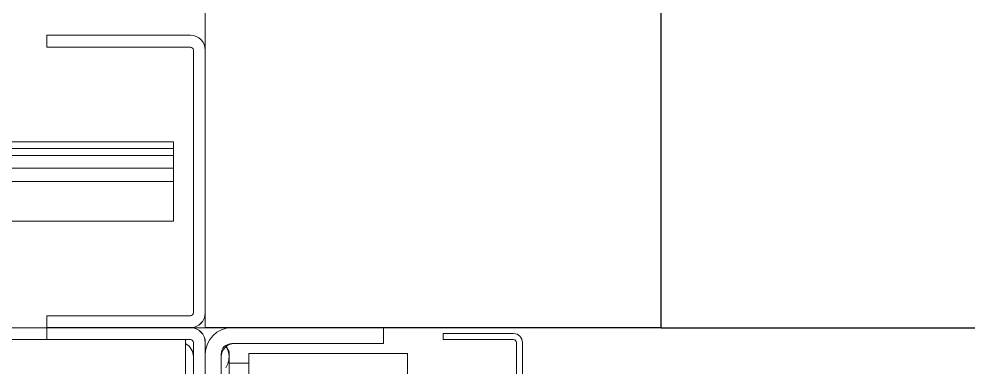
# Model space of a CAD drawing. Header units: inches. Extents: x -605 to 2991212, y -2872845 to 0.
# Drawn here: x 2772522.6 to 2772762.3, y -2487389.3 to -2487301.2 of the extents above; entities that cross this region are included whole.
import ezdxf

# ---------------------------------------------------------------- set-up
doc = ezdxf.new("R2010")
doc.units = ezdxf.units.IN
doc.header["$LTSCALE"] = 600
doc.header["$MEASUREMENT"] = 0
for name, color, linetype, lineweight in [('GB', 6, 'Continuous', 20), ('PV_COLUMN_LINE', 4, 'Continuous', 0), ('PV_STEEL LINE', 7, 'Continuous', 0), ('WALLS', 7, 'Continuous', 30)]:
    doc.layers.add(name, color=color, linetype=linetype, lineweight=lineweight)

# ---------------------------------------------------------------- blocks, each defined once
blk = doc.blocks.new('*U1330')
at = {"color": 7, "linetype": 'Continuous', "lineweight": 15}
for p, q in [((688490.58, -227576.13), (688490.58, -227579.13)), ((688490.58, -227576.13), (688526.83, -227576.13)), ((688490.58, -227579.13), (688526.83, -227579.13)), ((688527.58, -227579.88), (688527.58, -227646.13)), ((688530.58, -227579.88), (688530.58, -227646.13)), ((688490.58, -227649.88), (688490.58, -227646.88)), ((688490.58, -227646.88), (688526.83, -227646.88)), ((688490.58, -227649.88), (688490.58, -227652.88)), ((688526.83, -227649.88), (688490.58, -227649.88)), ((688537.28, -227649.88), (688575.58, -227649.88)), ((688575.58, -227649.88), (688575.58, -227653.88)), ((688525.58, -227652.88), (684535.58, -227652.88)), ((688490.58, -227652.88), (688526.83, -227652.88)), ((688525.58, -227652.88), (688525.58, -227686.88)), ((688590.58, -227652.88), (688590.58, -227651.38)), ((688590.58, -227651.38), (688600.58, -227651.38)), ((688600.58, -227652.88), (688590.58, -227652.88)), ((688600.58, -227651.38), (688608.35, -227651.38)), ((688600.58, -227652.88), (688608.35, -227652.88)), ((688527.44, -227655.71), (688527.58, -227656.05)), ((688527.58, -227655.88), (688527.47, -227655.69)), ((688527.58, -227719.88), (688527.58, -227653.63)), ((688530.58, -227719.88), (688530.58, -227653.63)), ((688530.63, -227655.8), (688530.58, -227655.88)), ((688536.58, -227655.88), (688535.91, -227654.71)), ((688536.58, -227655.88), (688536.58, -227657.28)), ((688537.28, -227653.88), (688565.58, -227653.88)), ((688575.58, -227653.88), (688565.58, -227653.88)), ((688609.08, -227653.62), (688609.08, -227674.36)), ((688610.58, -227653.62), (688610.58, -227674.36)), ((688530.58, -228079.88), (688530.58, -227656.58)), ((688534.58, -228079.88), (688534.58, -227656.58)), ((688536.58, -227657.28), (688536.58, -227662.38)), ((688541.58, -227656.36), (688541.58, -227676.36)), ((688581.58, -227656.36), (688541.58, -227656.36)), ((688581.58, -227676.36), (688581.58, -227656.36)), ((688541.58, -227658.88), (688536.58, -227658.88))]:
    blk.add_line(p, q, dxfattribs=at)
for centre, radius, start, end in [((688526.83, -227579.88), 3.75, 0, 90), ((688526.85, -227579.87), 3.74, 0, 90), ((688526.83, -227579.88), 0.75, 0, 90), ((688526.83, -227646.13), 0.75, 270, 0), ((688526.83, -227646.13), 3.75, 270, 0), ((688526.85, -227646.15), 3.74, 270, 0), ((688526.83, -227653.63), 3.75, 0, 90), ((688526.85, -227653.62), 3.74, 0, 90), ((688537.28, -227656.58), 6.7, 90, 180), ((688526.83, -227653.63), 0.75, 0, 90), ((688608.35, -227653.62), 2.24, 0, 90), ((688608.35, -227653.62), 0.737, 0, 90), ((688523.85, -227657.22), 3.74, 0, 62.3057), ((688537.98, -227657.28), 3.4, 90, 180), ((688537.28, -227656.58), 2.7, 90, 180)]:
    blk.add_arc(centre, radius, start, end, dxfattribs=at)
for points, knots in [([(688536.58, -227657.28), (688536.58, -227657.21), (688536.58, -227656.71), (688536.42, -227655.84), (688536.04, -227655.06), (688535.87, -227654.7)], [0, 0, 0, 0, 0.07549, 0.571675, 1, 1, 1, 1]), ([(688527.58, -227656.05), (688527.58, -227656.08), (688527.58, -227656.2), (688527.49, -227656.33), (688527.42, -227656.43)], [0, 0, 0, 0, 0.189392, 1, 1, 1, 1]), ([(688535.78, -227660.05), (688536.01, -227659.6), (688536.46, -227658.69), (688536.54, -227657.75), (688536.58, -227657.28)], [0, 0, 0, 0, 0.495458, 1, 1, 1, 1])]:
    blk.add_open_spline(points, degree=3, knots=knots, dxfattribs=at)
at = {"layer": 'PV_COLUMN_LINE', "linetype": 'Continuous', "lineweight": 15}
blk.add_lwpolyline([(688645.58, -227649.88), (688530.58, -227649.88), (688530.58, -227419.88), (688645.58, -227419.88)], dxfattribs=at)
at = {"layer": 'PV_STEEL LINE', "color": 250, "linetype": 'ByBlock'}
for p, q in [((684538.58, -227603.01), (688522.58, -227603.01)), ((688522.58, -227623.01), (688522.58, -227603.01)), ((684538.58, -227623.01), (688522.58, -227623.01))]:
    blk.add_line(p, q, dxfattribs=at)
at = {"layer": 'PV_STEEL LINE', "color": 252, "linetype": 'ByBlock'}
for p, q in [((684538.58, -227604.72), (688522.58, -227604.72)), ((684538.58, -227606.43), (688522.58, -227606.43)), ((684538.58, -227609.65), (688522.58, -227609.65)), ((684538.58, -227613.01), (688522.58, -227613.01))]:
    blk.add_line(p, q, dxfattribs=at)
blk = doc.blocks.new('45B')
at = {"color": 8, "linetype": 'ByBlock'}
blk.add_line((2176416.68, -2810214.87), (2176416.68, -2809984.87), dxfattribs=at)
at = {"layer": 'WALLS', "color": 8, "linetype": 'ByBlock'}
blk.add_line((2176416.68, -2810214.87), (2176416.68, -2809984.87), dxfattribs=at)
blk.add_lwpolyline([(2176416.68, -2810214.87), (2177886.73, -2810214.87)], dxfattribs=at)
at = {"layer": 'PV_STEEL LINE', "color": 8, "linetype": 'ByBlock'}
blk.add_blockref('*U1330', (1487771.1, -2582564.98), dxfattribs=at)

msp = doc.modelspace()

# ---------------------------------------------------------------- linework, layer by layer
at = {"layer": 'GB', "color": 1}
msp.add_lwpolyline([(2767404.61, -2487149.1), (2773704.66, -2487149.1), (2773704.66, -2487379.1), (2767404.61, -2487379.1)], close=True, dxfattribs=at)

# ---------------------------------------------------------------- block references
msp.add_blockref('45B', (596267.93, 322835.77), dxfattribs=at)

doc.saveas('drawing.dxf')
